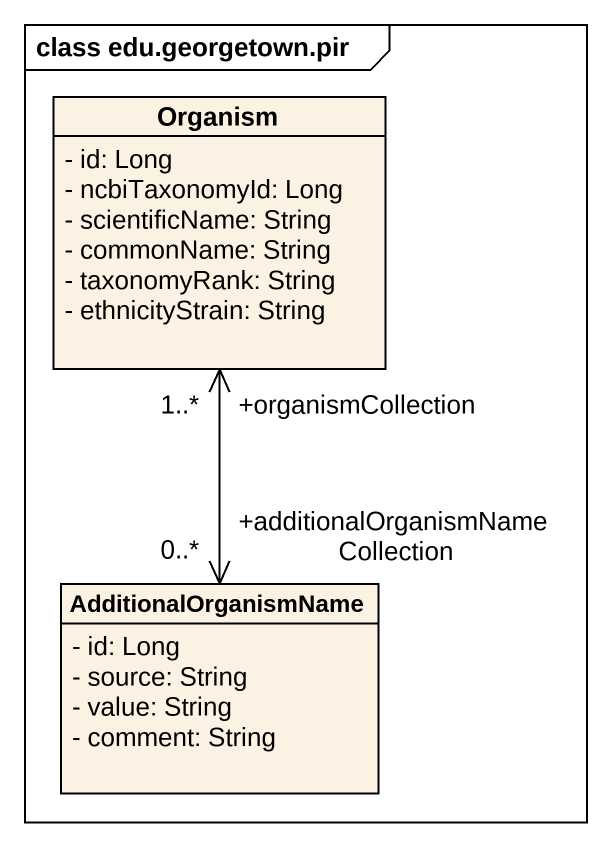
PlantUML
@startuml
mainframe class edu.georgetown.pir
hide circle
hide empty members
skinparam classAttributeIconSize 0
class Organism {
  - id: Long
  - ncbiTaxonomyId: Long
  - scientificName: String
  - commonName: String
  - taxonomyRank: String
  - ethnicityStrain: String
}
class AdditionalOrganismName {
  - id: Long
  - source: String
  - value: String
  - comment: String
}
AdditionalOrganismName "+additionalOrganismNameCollection\n0..*" <-up-> "+organismCollection\n1..*" Organism
@enduml
